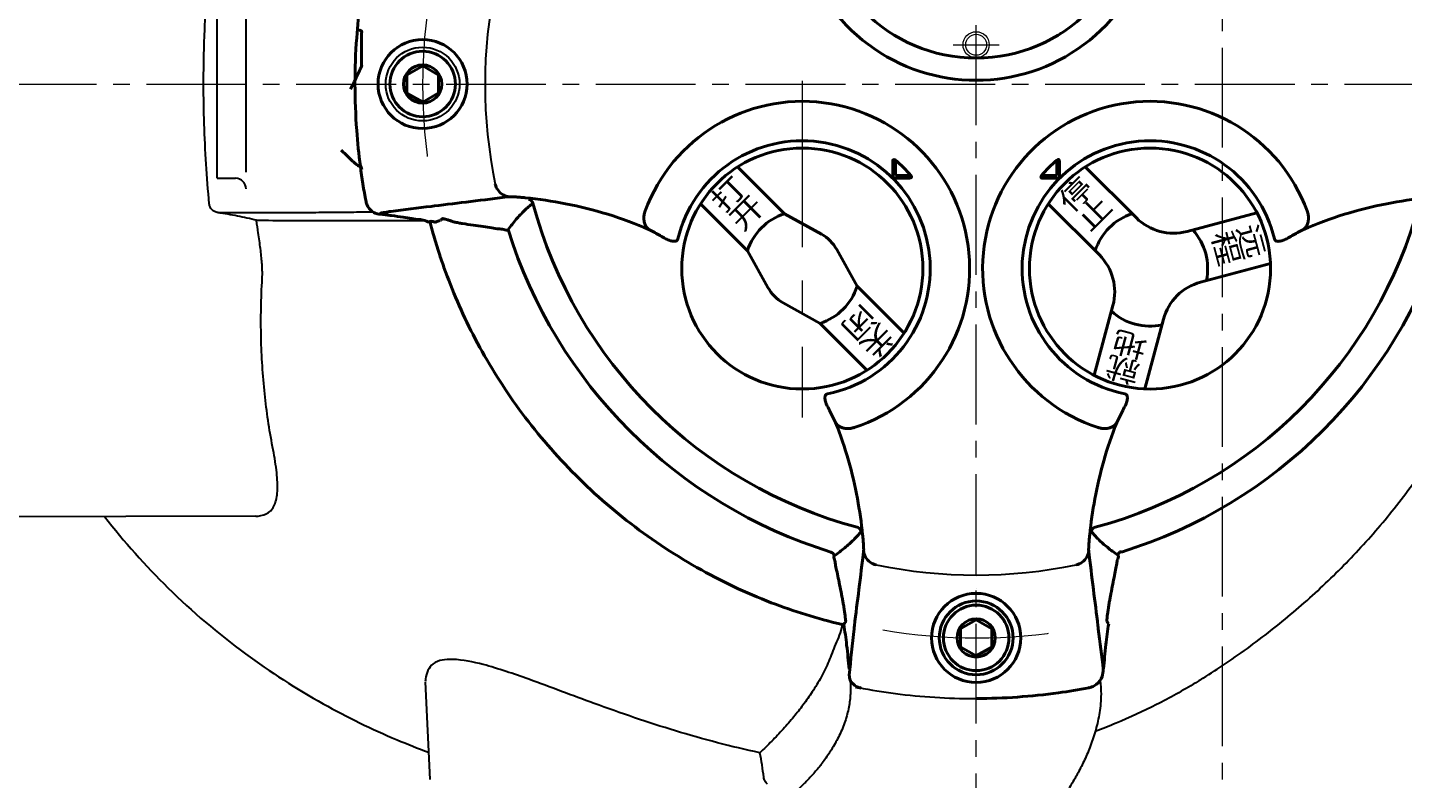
# Model space of a CAD drawing. Header units: millimetres. Extents: x 1758 to 4202, y 581 to 2263.
# Drawn here: x 3389.7 to 3652.2, y 1669.8 to 1813.4 of the extents above; entities that cross this region are included whole.
import ezdxf

# ---------------------------------------------------------------- set-up
doc = ezdxf.new("R2010")
doc.units = ezdxf.units.MM
doc.linetypes.add('CENTER', pattern=[50.8, 31.75, -6.35, 6.35, -6.35])
doc.linetypes.add('CENTER2', pattern=[28.575, 19.05, -3.175, 3.175, -3.175])
for name, color, linetype, lineweight in [('1CEN', 4, 'CENTER2', 9), ('中心线', 14, 'CENTER', 9), ('尺寸线', 3, 'Continuous', 15), ('粗实线', 7, 'Continuous', 40), ('细实线', 3, 'Continuous', 13)]:
    doc.layers.add(name, color=color, linetype=linetype, lineweight=lineweight)
doc.styles.add('STYLE1', font='txt.shx', dxfattribs={"width": 0.8, "height": 3, "bigfont": 'gbcbig.shx'})
doc.styles.add('标注', font='txt.shx', dxfattribs={"height": 2.65})
doc.dimstyles.new('工程标注', dxfattribs={"dimtxt": 6, "dimasz": 5, "dimexe": 1, "dimexo": 0, "dimgap": 1, "dimtad": 1, "dimdec": 0, "dimdsep": 46, "dimtxsty": 'STYLE1', "dimcen": 1, "dimclrd": 256, "dimclrt": 256, "dimadec": 0, "dimazin": 2, "dimtfac": 1, "dimtdec": 0, "dimtmove": 0, "dimatfit": 3, "dimfxl": 0, "dimtolj": 1, "dimarcsym": 0})

# ---------------------------------------------------------------- blocks, each defined once
blk = doc.blocks.new('*D15')
at = {"layer": 'DEFPOINTS', "color": 0, "ltscale": 10, "transparency": 16777216}
for p in [(3209.93, 2074.59), (3163.62, 1529.01), (3518.17, 1529.01)]:
    blk.add_point(p, dxfattribs=at)
at = {"layer": '尺寸线', "color": 0, "lineweight": -2, "ltscale": 10, "transparency": 16777216}
for p, q in [((3209.93, 2074.59), (3162.62, 2074.59)), ((3518.17, 1529.01), (3162.62, 1529.01))]:
    blk.add_line(p, q, dxfattribs=at)
at = {"layer": '尺寸线', "lineweight": -2, "ltscale": 10, "transparency": 16777216}
blk.add_line((3163.62, 2069.59), (3163.62, 1534.01), dxfattribs=at)
at = {"layer": '尺寸线', "ltscale": 10, "transparency": 16777216}
for points in [[(3162.78, 2069.59), (3164.45, 2069.59), (3163.62, 2074.59)], [(3162.78, 1534.01), (3164.45, 1534.01), (3163.62, 1529.01)]]:
    blk.add_solid(points, dxfattribs=at)
at = {"layer": '尺寸线', "ltscale": 10, "transparency": 16777216, "insert": (3155.12, 1801.8), "char_height": 3, "attachment_point": 5, "rotation": 90, "style": 'STYLE1'}
blk.add_mtext('\\A1;{\\H5x;546}', dxfattribs=at)
blk = doc.blocks.new('*D17')
at = {"layer": 'DEFPOINTS', "color": 0, "ltscale": 10, "transparency": 16777216}
for p in [(3487.17, 1928.89), (3186.21, 1662.95), (3488.26, 1662.95)]:
    blk.add_point(p, dxfattribs=at)
at = {"layer": '尺寸线', "color": 0, "lineweight": -2, "ltscale": 10, "transparency": 16777216}
for p, q in [((3487.17, 1928.89), (3185.21, 1928.89)), ((3488.26, 1662.95), (3185.21, 1662.95))]:
    blk.add_line(p, q, dxfattribs=at)
at = {"layer": '尺寸线', "lineweight": -2, "ltscale": 10, "transparency": 16777216}
blk.add_line((3186.21, 1923.89), (3186.21, 1667.95), dxfattribs=at)
at = {"layer": '尺寸线', "ltscale": 10, "transparency": 16777216}
for points in [[(3185.38, 1923.89), (3187.05, 1923.89), (3186.21, 1928.89)], [(3185.38, 1667.95), (3187.05, 1667.95), (3186.21, 1662.95)]]:
    blk.add_solid(points, dxfattribs=at)
at = {"layer": '尺寸线', "ltscale": 10, "transparency": 16777216, "insert": (3177.71, 1795.92), "char_height": 3, "attachment_point": 5, "rotation": 90, "style": 'STYLE1'}
blk.add_mtext('\\A1;{\\H5x;266}', dxfattribs=at)

msp = doc.modelspace()

# ---------------------------------------------------------------- linework, layer by layer
for p, q in [((3431.368, 1785.795), (3431.368, 1816.791)), ((3425.855, 1784.593), (3425.855, 1815.446))]:
    msp.add_line(p, q)
at = {"color": 7, "linetype": 'Continuous'}
for p, q in [((3586.756, 1812.474), (3586.756, 1812.263)), ((3583.739, 1810.685), (3583.739, 1810.802)), ((3584.242, 1811.044), (3584.242, 1810.931)), ((3433.194, 1720.093), (3301.825, 1719.713)), ((3466.498, 1669.798), (3465.614, 1688.453))]:
    msp.add_line(p, q, dxfattribs=at)
at = {"color": 0}
msp.add_line((3425.855, 1784.593), (3429.368, 1784.593), dxfattribs=at)
at = {"color": 7, "linetype": 'Continuous'}
msp.add_circle((3465.056, 1802.593), 7.044, dxfattribs=at)
msp.add_arc((3570.673, 1802.542), 93.71, 168.25843, 191.74157, dxfattribs=at)
for centre, radius, start, end in [((3429.368, 1782.593), 2, 0, 90), ((3570.673, 1802.542), 93.71, 258.2587, 281.74153)]:
    msp.add_arc(centre, radius, start, end)
for points, knots in [([(3423.264, 1802.593), (3423.264, 1805.133), (3423.331, 1809.342), (3423.508, 1813.547), (3423.596, 1815.212)], [0, 0, 0, 0, 7.6215494, 12.6243526, 12.6243526, 12.6243526, 12.6243526]), ([(3425.985, 1778.034), (3428.254, 1778.035), (3432.638, 1778.04), (3438.862, 1778.06), (3444.392, 1778.091), (3449.166, 1778.129), (3452.797, 1778.167), (3454.852, 1778.193), (3455.549, 1778.202)], [0, 0, 0, 0, 6.8063234, 13.1518053, 18.6727731, 23.3965667, 27.4748472, 29.5648894, 29.5648894, 29.5648894, 29.5648894]), ([(3433.348, 1776.581), (3435.421, 1776.568), (3439.503, 1776.555), (3445.554, 1776.551), (3451.501, 1776.539), (3457.456, 1776.519), (3462.079, 1776.527), (3464.731, 1776.558), (3465.366, 1776.567)], [0, 0, 0, 0, 6.2198961, 12.2468239, 18.1503989, 24.0616428, 30.1131885, 32.0180288, 32.0180288, 32.0180288, 32.0180288]), ([(3545.062, 1699.4), (3545.055, 1699.317), (3544.918, 1698.067), (3543.759, 1695.613), (3542.613, 1692.368), (3541.154, 1689.34), (3539.473, 1686.564), (3537.693, 1684.052), (3535.832, 1681.686), (3533.842, 1679.386), (3531.684, 1677.107), (3530.178, 1675.631), (3529.416, 1674.908)], [10.8248957, 10.8248957, 10.8248957, 10.8248957, 11.0765298, 14.6056011, 18.0200324, 21.3768875, 24.6711193, 27.7437411, 30.6093436, 33.6952945, 36.8679894, 40.020679, 40.020679, 40.020679, 40.020679]), ([(3546.451, 1689.991), (3546.531, 1689.516), (3546.695, 1688.239), (3546.733, 1686.092), (3546.414, 1683.527), (3545.707, 1680.856), (3544.627, 1678.232), (3543.297, 1675.811), (3541.884, 1673.678), (3540.445, 1671.818), (3539.01, 1670.187), (3537.605, 1668.748), (3536.239, 1667.467), (3535.042, 1666.415), (3534.236, 1665.747), (3533.918, 1665.487)], [0.849401, 0.849401, 0.849401, 0.849401, 2.2935907, 4.7055351, 7.2691597, 10.0241471, 12.9700169, 15.7571145, 18.2992992, 20.6394647, 22.8063842, 24.8129948, 26.6759834, 28.3977382, 29.6696313, 29.6696313, 29.6696313, 29.6696313]), ([(3594.318, 1688.719), (3594.439, 1687.842), (3594.574, 1685.782), (3594.291, 1682.608), (3593.543, 1679.34), (3592.558, 1676.334), (3591.408, 1673.596), (3590.159, 1671.113), (3588.86, 1668.859), (3587.594, 1666.874), (3586.751, 1665.649), (3586.357, 1665.098)], [5.5053872, 5.5053872, 5.5053872, 5.5053872, 8.1571633, 11.6742042, 15.0246276, 18.1943751, 21.1530229, 23.9255736, 26.5259619, 28.9540905, 30.9868353, 30.9868353, 30.9868353, 30.9868353]), ([(3613.387, 1688.775), (3613.112, 1688.605), (3610.399, 1686.938), (3605.146, 1684.01), (3598.682, 1681.026), (3594.724, 1679.465), (3593.385, 1678.965)], [0, 0, 0, 0, 0.971092, 9.5526939, 18.0223729, 22.3097966, 22.3097966, 22.3097966, 22.3097966])]:
    msp.add_open_spline(points, degree=3, knots=knots, dxfattribs=at)
for points, start_tangent, end_tangent in [([(3424.356, 1779.733), (3423.751, 1787.323), (3423.385, 1794.97), (3423.264, 1802.593)], (-0.0950905, 0.9954686), (0, 1)), ([(3425.985, 1778.034), (3425.377, 1778.229), (3424.867, 1778.609), (3424.517, 1779.127), (3424.356, 1779.733)], (-0.9886427, 0.150285), (-0.0950949, 0.9954682)), ([(3433.348, 1776.581), (3429.728, 1777.381), (3425.985, 1778.034)], (-0.9713644, 0.2375946), (-0.9886428, 0.1502845)), ([(3433.641, 1774.614), (3433.492, 1775.597), (3433.348, 1776.581)], (-0.1524098, 0.9883174), (-0.1420175, 0.9898641)), ([(3613.387, 1688.775), (3617.775, 1691.603), (3626.928, 1698.25), (3635.332, 1705.384), (3643.151, 1713.116), (3650.441, 1721.551), (3657.203, 1730.792), (3663.387, 1740.95), (3668.895, 1752.175), (3673.464, 1764.375), (3676.541, 1775.88)], (0.8498234, 0.5270676), (0.2130882, 0.977033)), ([(3434.451, 1765.442), (3434.476, 1766.42), (3434.446, 1767.532), (3434.365, 1768.767), (3434.24, 1770.107), (3434.074, 1771.538), (3433.873, 1773.045), (3433.641, 1774.614)], (0.0579452, 0.9983198), (-0.1524098, 0.9883174)), ([(3436.434, 1733.319), (3434.928, 1743.433), (3434.245, 1754.148), (3434.451, 1765.442)], (-0.189888, 0.9818058), (0.0579452, 0.9983198)), ([(3433.244, 1720.088), (3433.681, 1720.109), (3435.672, 1720.778), (3436.899, 1722.474), (3437.365, 1725.192), (3437.161, 1728.846), (3436.434, 1733.319)], (0.9999613, 0.0088014), (-0.189888, 0.9818058)), ([(3404.37, 1719.996), (3416.468, 1706.392), (3431.231, 1693.821), (3446.103, 1684.254), (3460.17, 1677.392), (3466.19, 1675.008)], (0.6129812, -0.7900975), (0.937624, -0.347651)), ([(3529.416, 1674.908), (3513.276, 1679.095), (3497.771, 1684.326), (3485.307, 1688.929), (3476.607, 1691.747), (3470.745, 1692.721), (3467.074, 1691.884), (3465.608, 1689.024), (3465.574, 1688.556)], (-0.9780061, 0.2085761), (-0.0260764, -0.99966)), ([(3548.257, 1687.341), (3555.259, 1686.223), (3570.308, 1685.249)], (0.982354, -0.1870309), (1, -0.0000083)), ([(3530.151, 1670.225), (3529.814, 1672.575), (3529.416, 1674.908)], (-0.1288775, 0.9916605), (-0.1818251, 0.9833309)), ([(3530.842, 1668.887), (3530.384, 1669.514), (3530.151, 1670.225)], (-0.6941097, 0.7198693), (-0.1288833, 0.9916598))]:
    msp.add_spline(points, degree=3, dxfattribs=dict(at, start_tangent=start_tangent, end_tangent=end_tangent))
at = {"start_tangent": (1, 0.0000219), "end_tangent": (0.9999936, 0.0035679)}
msp.add_spline([(3570.308, 1685.249), (3570.718, 1685.25)], degree=3, dxfattribs=at)
at = {"layer": '1CEN', "color": 1}
for p, q in [((3617.673, 1504.711), (3617.673, 2086.351)), ((3570.673, 1651.886), (3570.673, 1948.688)), ((3212.345, 1802.593), (3791.539, 1802.593))]:
    msp.add_line(p, q, dxfattribs=at)
at = {"layer": '中心线'}
for p, q in [((3566.256, 1810.093), (3575.09, 1810.093)), ((3537.504, 1803.186), (3537.504, 1738.91))]:
    msp.add_line(p, q, dxfattribs=at)
for centre, start, end in [((3570.676, 1802.459), 170.21879, 189.78121), ((3570.81, 1802.459), 260.21879, 279.78121)]:
    msp.add_arc(centre, 105.62, start, end, dxfattribs=at)
at = {"layer": '粗实线', "color": 0}
for q in [(3453.425, 1812.444), (3453.407, 1805.923)]:
    msp.add_line((3453.425, 1805.976), q, dxfattribs=at)
at = {"layer": '粗实线', "color": 0, "linetype": 'ByBlock'}
msp.add_line((3462.055, 1804.296), (3462.055, 1800.89), dxfattribs=at)
at = {"layer": '粗实线'}
for p, q in [((3465.08, 1806.043), (3462.105, 1804.381)), ((3465.08, 1806.043), (3468.031, 1804.339)), ((3468.055, 1804.297), (3468.055, 1800.889)), ((3465.08, 1799.143), (3462.105, 1800.805)), ((3465.08, 1799.143), (3468.031, 1800.847)), ((3534.112, 1777.827), (3525.165, 1786.773)), ((3601.253, 1777.023), (3591.503, 1786.773)), ((3527.041, 1770.756), (3518.094, 1779.702)), ((3534.112, 1777.827), (3541.146, 1773.92)), ((3594.182, 1769.952), (3584.432, 1779.702)), ((3610.913, 1774.434), (3624.232, 1778.003)), ((3527.041, 1770.756), (3530.948, 1763.722)), ((3547.968, 1763.971), (3544.061, 1771.005)), ((3613.501, 1764.775), (3626.821, 1768.344)), ((3547.968, 1763.971), (3556.914, 1755.024)), ((3540.897, 1756.9), (3533.863, 1760.807)), ((3596.77, 1760.292), (3593.201, 1746.972)), ((3540.897, 1756.9), (3549.843, 1747.953)), ((3606.43, 1757.704), (3602.861, 1744.384)), ((3570.673, 1706.333), (3570.673, 1706.328)), ((3570.7, 1700.289), (3567.725, 1698.627)), ((3570.7, 1700.289), (3573.651, 1698.585)), ((3567.675, 1698.542), (3567.675, 1695.136)), ((3573.675, 1698.543), (3573.675, 1695.135)), ((3580.084, 1696.922), (3580.079, 1696.922)), ((3570.7, 1693.389), (3567.725, 1695.051)), ((3570.7, 1693.389), (3573.651, 1695.093)), ((3548.252, 1687.343), (3548.258, 1687.341)), ((3570.676, 1687.512), (3570.676, 1687.517))]:
    msp.add_line(p, q, dxfattribs=at)
at = {"layer": '粗实线', "color": 7, "linetype": 'Continuous'}
for p, q in [((3555.263, 1788.085), (3555.263, 1785.122)), ((3586.083, 1785.122), (3586.083, 1788.085)), ((3554.76, 1787.817), (3554.76, 1785.122)), ((3586.585, 1785.122), (3586.585, 1787.817)), ((3558.226, 1785.122), (3555.263, 1785.122)), ((3555.263, 1784.619), (3557.958, 1784.619)), ((3583.12, 1785.122), (3586.083, 1785.122)), ((3583.387, 1784.619), (3586.083, 1784.619))]:
    msp.add_line(p, q, dxfattribs=at)
at = {"layer": '粗实线', "color": 0, "linetype": 'ByBlock'}
msp.add_circle((3570.673, 1837.721), 30.153, dxfattribs=at)
at = {"layer": '粗实线'}
for centre, radius in [((3465.056, 1802.593), 8.5), ((3465.056, 1802.593), 6.25), ((3465.056, 1802.593), 3.65), ((3537.504, 1767.363), 23), ((3570.673, 1696.839), 8.5), ((3570.676, 1696.839), 7.044), ((3570.676, 1696.839), 6.25), ((3570.676, 1696.839), 3.65)]:
    msp.add_circle(centre, radius, dxfattribs=at)
at = {"layer": '粗实线', "color": 0}
msp.add_circle((3603.842, 1767.363), 23.002, dxfattribs=at)
at = {"layer": '粗实线', "color": 0, "linetype": 'ByBlock'}
for centre, radius, start, end in [((3570.673, 1837.721), 34.419, 159.97404, 20.03452), ((3570.673, 1802.542), 87.57, 195.02341, 254.97784), ((3570.673, 1802.542), 87.57, 285.02334, 344.97666), ((3570.673, 1802.542), 93.516, 197.25767, 252.74701), ((3570.673, 1802.542), 93.516, 287.25814, 342.74186)]:
    msp.add_arc(centre, radius, start, end, dxfattribs=at)
at = {"layer": '粗实线', "color": 7, "linetype": 'Continuous'}
for centre, radius, start, end in [((3537.504, 1767.363), 31.928, 288.10575, 159.83062), ((3537.504, 1767.363), 24.404, 281.40661, 166.54665), ((3537.504, 1767.363), 27.29, 40.59653, 49.40347), ((3603.842, 1767.363), 27.29, 130.59653, 139.40347), ((3555.263, 1785.122), 0.503, 180, 270), ((3586.083, 1785.122), 0.503, 270, 0)]:
    msp.add_arc(centre, radius, start, end, dxfattribs=at)
at = {"layer": '粗实线', "color": 0}
for radius, start, end in [(31.928, 20.16884, 251.89699), (24.404, 13.4501, 258.60318), (11, 347.96431, 42.03569)]:
    msp.add_arc((3603.842, 1767.363), radius, start, end, dxfattribs=at)
at = {"layer": '粗实线'}
for centre, radius, start, end in [((3537.504, 1767.363), 11, 107.96431, 162.03569), ((3603.842, 1767.363), 11, 107.96431, 162.03569), ((3608.324, 1784.094), 10, 225, 285), ((3537.504, 1767.363), 7.5, 29.04981, 60.95019), ((3587.111, 1762.88), 10, 345, 45), ((3616.089, 1755.116), 10, 105, 165), ((3537.504, 1767.363), 7.5, 209.04981, 240.95019), ((3537.504, 1767.363), 11, 287.96431, 342.03569), ((3603.842, 1767.363), 11, 227.96431, 282.03569)]:
    msp.add_arc(centre, radius, start, end, dxfattribs=at)
at = {"layer": '粗实线', "color": 0, "linetype": 'ByBlock'}
for points, start_tangent, end_tangent in [([(3454.255, 1780.131), (3452.481, 1793.732), (3452.473, 1811.443), (3454.255, 1824.953)], (-0.1867537, 0.9824068), (0.1867514, 0.9824072)), ([(3468.203, 1770.29), (3469.131, 1767.566), (3474.673, 1754.768), (3482.358, 1742.057), (3492.169, 1730.042), (3503.985, 1719.272), (3517.383, 1710.289), (3531.582, 1703.556), (3544.9, 1699.427)], (0.309563, -0.9508789), (0.9705882, -0.2407457)), ([(3543.609, 1712.535), (3543.468, 1712.84), (3543.236, 1713.082), (3542.937, 1713.234)], (-0.2601775, 0.9655608), (-0.9545725, 0.2979787)), ([(3545.067, 1704.724), (3544.71, 1706.554), (3544.362, 1708.273), (3544.056, 1709.753), (3543.818, 1710.932), (3543.661, 1711.79), (3543.609, 1712.535)], (-0.1867357, 0.9824102), (0.8214328, 0.5703054)), ([(3545.356, 1703.133), (3545.214, 1703.931), (3545.067, 1704.724)], (-0.1709068, 0.9852872), (-0.1867875, 0.9824003)), ([(3545.758, 1699.893), (3545.753, 1700.251), (3545.709, 1700.701), (3545.631, 1701.346), (3545.513, 1702.17), (3545.356, 1703.133)], (0.5680534, 0.8229917), (-0.170911, 0.9852865)), ([(3544.9, 1699.427), (3545.123, 1699.4), (3545.606, 1699.673)], (0.9655667, -0.2601558), (0.565713, 0.8246022)), ([(3546.416, 1690.845), (3545.964, 1695.455), (3545.425, 1699.451)], (-0.0734878, 0.9972961), (-0.1522869, 0.9883363)), ([(3545.453, 1699.455), (3545.657, 1699.746), (3545.756, 1699.894)], (0.577121, 0.8166587), (0.5507245, 0.8346871))]:
    msp.add_spline(points, degree=3, dxfattribs=dict(at, start_tangent=start_tangent, end_tangent=end_tangent))
at = {"layer": '粗实线', "color": 0}
for points, start_tangent, end_tangent in [([(3453.455, 1812.506), (3453.431, 1812.615), (3453.36, 1812.713), (3453.249, 1812.792), (3453.109, 1812.842), (3452.954, 1812.86)], (0, 1), (-1, 0)), ([(3453.455, 1812.506), (3453.441, 1812.464), (3453.423, 1812.455)], (0, -1), (-0.98784, -0.155474)), ([(3451.286, 1801.584), (3451.845, 1802.713), (3452.375, 1803.793), (3452.903, 1804.882), (3453.401, 1805.926)], (0.4449311, 0.8955648), (0.4270041, 0.9042497)), ([(3453.401, 1805.926), (3453.425, 1805.976)], (0.427004, 0.9042497), (0.4266091, 0.9044361)), ([(3453.407, 1805.923), (3453.434, 1805.992)], (0.42551, 0.9049537), (0.2881766, 0.9575773)), ([(3453.425, 1805.976), (3453.441, 1806.028)], (0.3631812, 0.9317185), (0.2460583, 0.969255)), ([(3453.434, 1805.992), (3453.45, 1806.064)], (0.2881766, 0.9575773), (0.1424797, 0.9897977)), ([(3453.441, 1806.028), (3453.451, 1806.077)], (0.2460584, 0.969255), (0.1340508, 0.9909745)), ([(3453.45, 1806.064), (3453.455, 1806.136)], (0.1424796, 0.9897977), (0, 1)), ([(3449.52, 1789.986), (3449.785, 1789.73), (3451.303, 1788.255)], (0.7183826, -0.6956482), (0.7167078, -0.6973736)), ([(3451.303, 1788.255), (3451.845, 1787.747), (3452.304, 1787.35), (3452.677, 1787.066), (3453.18, 1786.945)], (0.7167026, -0.697379), (0.0007, 0.9999998)), ([(3453.18, 1786.945), (3453.329, 1786.752), (3453.455, 1786.29)], (0.7065478, -0.7076653), (0.0000096, -1)), ([(3478.923, 1783.472), (3479.443, 1782.297), (3480.399, 1781.446), (3481.619, 1781.074)], (0.2018874, -0.9794087), (0.996847, -0.0793476)), ([(3456.904, 1777.717), (3455.992, 1777.959), (3455.192, 1778.479), (3454.591, 1779.227), (3454.255, 1780.131)], (-0.9947696, 0.1021438), (-0.1948159, 0.9808398)), ([(3467.3, 1779.311), (3474.229, 1780.164), (3481.619, 1781.074)], (0.9924954, 0.1222818), (0.9925053, 0.122202)), ([(3481.619, 1781.074), (3481.913, 1781.078), (3482.382, 1781.06), (3482.699, 1781.043), (3483.061, 1781.019), (3483.453, 1780.99), (3483.855, 1780.957), (3484.247, 1780.92), (3484.628, 1780.882)], (0.9925047, 0.1222061), (0.9946254, -0.1035389)), ([(3484.628, 1780.882), (3492.305, 1779.742), (3500.389, 1777.723), (3508.329, 1774.767)], (0.994625, -0.1035433), (0.9148787, -0.4037288)), ([(3485.247, 1780.58), (3485.622, 1780.455), (3485.92, 1780.196), (3486.096, 1779.843)], (0.9925353, -0.1219575), (0.2600262, -0.9656016)), ([(3456.905, 1777.717), (3457.853, 1778.058)], (-0.0560385, 0.9984286), (0.9958591, 0.0909099)), ([(3458.887, 1777.497), (3456.904, 1777.717)], (-0.9929311, 0.1186924), (-0.9947602, 0.1022356)), ([(3457.853, 1778.058), (3458.976, 1778.285)], (0.9958591, 0.0909099), (0.9810914, 0.1935448)), ([(3459.147, 1777.465), (3458.887, 1777.497)], (-0.9926676, 0.1208757), (-0.9929311, 0.1186924)), ([(3458.976, 1778.285), (3466.685, 1779.235)], (0.9924911, 0.1223172), (0.9924951, 0.1222846)), ([(3461.349, 1777.176), (3459.147, 1777.465)], (-0.9902028, 0.1396366), (-0.9926676, 0.1208757)), ([(3466.685, 1779.235), (3467.3, 1779.311)], (0.9924951, 0.1222846), (0.9924954, 0.1222818)), ([(3486.096, 1779.843), (3484.505, 1778.441), (3482.926, 1776.769), (3481.367, 1774.799)], (-0.7810956, -0.6244114), (-0.5869234, -0.8096425)), ([(3507.534, 1778.372), (3507.316, 1777.546), (3507.282, 1776.701), (3507.44, 1775.913), (3507.786, 1775.249), (3508.329, 1774.767)], (-0.354416, -0.9350879), (0.8731678, -0.4874197)), ([(3633.017, 1774.767), (3633.56, 1775.249), (3633.906, 1775.913), (3634.064, 1776.701), (3634.03, 1777.546), (3633.812, 1778.372)], (0.873067, 0.4876003), (-0.3544146, 0.9350884)), ([(3461.349, 1777.176), (3462.977, 1776.936), (3464.378, 1776.712), (3465.467, 1776.529), (3466.432, 1776.368)], (0.9902028, -0.1396366), (0.268835, 0.9631862)), ([(3466.351, 1776.256), (3467.072, 1776.317), (3467.615, 1776.268)], (0.2688343, 0.9631865), (0.9175499, 0.3976207)), ([(3466.952, 1774.434), (3466.687, 1775.4), (3466.432, 1776.368)], (-0.2687055, 0.9632224), (-0.2499134, 0.9682682)), ([(3467.615, 1776.268), (3468.403, 1776.565)], (0.9175499, 0.3976207), (0.94051, 0.3397661)), ([(3468.444, 1776.591), (3468.742, 1776.797), (3468.891, 1776.896)], (0.8204062, 0.5717811), (0.8364312, 0.5480719)), ([(3471.093, 1776.233), (3470.425, 1776.462), (3469.854, 1776.641), (3469.409, 1776.767), (3469.099, 1776.844), (3468.854, 1776.876)], (-0.9412499, 0.3377108), (-0.7432357, -0.6690297)), ([(3472.669, 1775.946), (3471.884, 1776.092), (3471.093, 1776.233)], (-0.9823652, 0.1869724), (-0.9852565, 0.1710838)), ([(3481.367, 1774.799), (3480.532, 1774.819), (3479.577, 1774.94), (3478.265, 1775.129), (3476.618, 1775.374), (3474.706, 1775.657), (3472.669, 1775.946)], (-0.6412447, -0.7673364), (-0.990543, 0.1372026)), ([(3508.329, 1774.767), (3509.35, 1774.226), (3510.375, 1773.657), (3511.4, 1773.062)], (0.8878092, -0.4602117), (0.8602636, -0.5098495)), ([(3629.946, 1773.061), (3630.971, 1773.656), (3631.996, 1774.225), (3633.017, 1774.767)], (0.8601463, 0.5100474), (0.8877417, 0.4603419)), ([(3468.202, 1770.291), (3467.956, 1771.059), (3466.952, 1774.434)], (-0.3095482, 0.9508838), (-0.2687059, 0.9632223)), ([(3513.77, 1773.041), (3513.585, 1772.7), (3513.358, 1772.596), (3513.056, 1772.559), (3512.7, 1772.59), (3512.301, 1772.684), (3511.866, 1772.84), (3511.4, 1773.062)], (-0.0787997, -0.9968905), (-0.8809705, 0.4731713)), ([(3629.946, 1773.061), (3629.48, 1772.839), (3629.045, 1772.683), (3628.646, 1772.589), (3628.29, 1772.558), (3627.988, 1772.594), (3627.761, 1772.699), (3627.576, 1773.04)], (-0.8809071, -0.4732892), (-0.0786231, 0.9969044)), ([(3597.5, 1737.943), (3598.001, 1738.98), (3598.529, 1740.022), (3599.082, 1741.065)], (0.4267559, 0.9043669), (0.4771425, 0.8788259)), ([(3592.333, 1716.497), (3593.322, 1723.378), (3595.018, 1730.653), (3597.5, 1737.943)], (0.1035436, 0.9946249), (0.3718555, 0.9282906)), ([(3593.921, 1737.016), (3594.611, 1736.847), (3595.322, 1736.802), (3596.006, 1736.892), (3596.619, 1737.113), (3597.13, 1737.462), (3597.5, 1737.943)], (0.9469457, -0.3213937), (0.4533859, 0.8913143))]:
    msp.add_spline(points, degree=3, dxfattribs=dict(at, start_tangent=start_tangent, end_tangent=end_tangent))
at = {"layer": '粗实线', "color": 7, "linetype": 'Continuous'}
for points, start_tangent, end_tangent in [([(3554.76, 1787.817), (3554.844, 1788.129), (3555.263, 1788.085)], (0, 1), (0.7593107, -0.6507282)), ([(3586.083, 1788.085), (3586.39, 1788.201), (3586.585, 1787.817)], (0.7593107, 0.6507282), (0, -1)), ([(3558.226, 1785.122), (3558.342, 1784.815), (3557.958, 1784.619)], (0.6507282, -0.7593107), (-1, 0)), ([(3583.387, 1784.619), (3583.076, 1784.703), (3583.12, 1785.122)], (-1, 0), (0.6507282, 0.7593107)), ([(3656.718, 1780.882), (3649.041, 1779.742), (3640.957, 1777.723), (3633.017, 1774.767)], (-0.994625, -0.1035433), (-0.9148787, -0.4037288)), ([(3542.267, 1741.065), (3542.062, 1741.54), (3541.921, 1741.981), (3541.842, 1742.384), (3541.824, 1742.743), (3541.871, 1743.043), (3541.983, 1743.268), (3542.331, 1743.441)], (-0.4408572, 0.8975773), (0.9990321, 0.0439862)), ([(3599.019, 1743.441), (3599.367, 1743.267), (3599.479, 1743.043), (3599.526, 1742.742), (3599.508, 1742.384), (3599.429, 1741.981), (3599.288, 1741.54), (3599.082, 1741.065)], (0.9990511, -0.0435533), (-0.4410623, -0.8974765)), ([(3542.267, 1741.065), (3542.82, 1740.023), (3543.347, 1738.981), (3543.847, 1737.945)], (0.4766658, -0.8790846), (0.4262954, -0.904584)), ([(3543.847, 1737.945), (3544.216, 1737.463), (3544.727, 1737.114), (3545.341, 1736.893), (3546.025, 1736.803), (3546.736, 1736.848), (3547.427, 1737.016)], (0.4527283, -0.8916485), (0.9469259, 0.3214518)), ([(3548.712, 1717.116), (3548.588, 1717.491), (3548.329, 1717.789), (3547.975, 1717.965)], (-0.1214566, 0.9925967), (-0.9655909, 0.2600659)), ([(3549.014, 1716.497), (3549.051, 1716.122), (3549.087, 1715.733), (3549.12, 1715.332), (3549.15, 1714.942), (3549.173, 1714.58), (3549.191, 1714.26), (3549.203, 1713.995), (3549.205, 1713.488)], (0.1034664, -0.994633), (-0.1217976, -0.992555))]:
    msp.add_spline(points, degree=3, dxfattribs=dict(at, start_tangent=start_tangent, end_tangent=end_tangent))
at = {"layer": '粗实线'}
for points, start_tangent, end_tangent in [([(3543.847, 1737.945), (3546.312, 1730.713), (3548.013, 1723.443), (3549.014, 1716.497)], (0.3718579, -0.9282897), (0.1034712, -0.9946324)), ([(3543.609, 1712.535), (3545.617, 1714.045), (3547.306, 1715.575), (3548.712, 1717.116)], (0.8251101, 0.5649719), (0.6373365, 0.7705857)), ([(3592.141, 1713.488), (3592.137, 1713.783), (3592.155, 1714.251), (3592.172, 1714.569), (3592.196, 1714.931), (3592.225, 1715.322), (3592.259, 1715.724), (3592.295, 1716.117), (3592.333, 1716.497)], (-0.1221305, 0.9925141), (0.1035398, 0.9946253)), ([(3549.205, 1713.488), (3548.298, 1706.106), (3547.444, 1699.17)], (-0.1217946, -0.9925553), (-0.1224095, -0.9924797)), ([(3551.604, 1710.792), (3550.428, 1711.312), (3549.577, 1712.269), (3549.205, 1713.488)], (-0.9794118, 0.2018727), (-0.0791823, 0.9968602)), ([(3589.743, 1710.793), (3590.918, 1711.312), (3591.769, 1712.268), (3592.141, 1713.488)], (0.9794092, 0.2018851), (0.0793421, 0.9968475)), ([(3593.904, 1699.17), (3593.05, 1706.102), (3592.141, 1713.488)], (-0.1223058, 0.9924925), (-0.1221264, 0.9925146)), ([(3596.294, 1704.821), (3596.644, 1706.653), (3596.986, 1708.373), (3597.286, 1709.854), (3597.519, 1711.034), (3597.673, 1711.892), (3597.723, 1712.638)], (0.183009, 0.9831112), (-0.8235895, 0.5671863)), ([(3597.723, 1712.638), (3597.862, 1712.943), (3598.094, 1713.186), (3598.392, 1713.339)], (0.2565142, 0.9665405), (0.9534357, 0.3015964)), ([(3596.011, 1703.229), (3596.15, 1704.028), (3596.294, 1704.821)], (0.1671692, 0.9859282), (0.1830608, 0.9831016)), ([(3595.622, 1699.987), (3595.625, 1700.346), (3595.667, 1700.796), (3595.743, 1701.441), (3595.858, 1702.266), (3596.011, 1703.229)], (-0.5711701, 0.8208317), (0.1671735, 0.9859275)), ([(3547.444, 1699.17), (3547.368, 1698.561)], (-0.1224095, -0.9924797), (-0.1224301, -0.9924771)), ([(3593.98, 1698.557), (3593.904, 1699.17)], (-0.1223119, 0.9924917), (-0.1223058, 0.9924925)), ([(3594.998, 1690.937), (3595.433, 1695.549), (3595.956, 1699.547)], (0.0697055, 0.9975676), (0.1485379, 0.9889067)), ([(3595.928, 1699.551), (3595.723, 1699.841), (3595.623, 1699.988)], (-0.5802136, 0.8144643), (-0.5538857, 0.8325927)), ([(3547.368, 1698.561), (3546.416, 1689.702)], (-0.1224301, -0.9924771), (-0.1226651, -0.9924481)), ([(3594.93, 1690.845), (3593.98, 1698.557)], (-0.1223801, 0.9924833), (-0.1223119, 0.9924917)), ([(3593.601, 1687.956), (3594.7, 1689.469), (3594.93, 1690.845)], (0.788833, 0.6146076), (0.0757033, 0.9971304)), ([(3546.416, 1689.702), (3546.636, 1688.76), (3547.016, 1688.221), (3547.503, 1687.777)], (0.3868045, -0.9221617), (0.8086087, -0.5883468)), ([(3547.503, 1687.777), (3547.924, 1687.521)], (0.8086087, -0.5883468), (0.8940649, -0.4479373)), ([(3547.685, 1687.495), (3548.252, 1687.345)], (0.9456921, -0.3250638), (0.9824625, -0.1864602)), ([(3547.924, 1687.521), (3548.074, 1687.451), (3548.703, 1687.257)], (0.894065, -0.4479373), (0.9823167, -0.1872269)), ([(3570.718, 1685.25), (3586.366, 1686.359), (3592.166, 1687.307)], (0.9999936, 0.0035679), (0.9825976, 0.1857469)), ([(3592.159, 1687.307), (3592.727, 1687.467)], (0.9822852, 0.1873922), (0.9354585, 0.3534366)), ([(3592.727, 1687.467), (3592.755, 1687.478)], (0.9354585, 0.3534366), (0.9322548, 0.3618024)), ([(3592.755, 1687.478), (3593.601, 1687.956)], (0.9322548, 0.3618024), (0.788833, 0.6146076))]:
    msp.add_spline(points, degree=3, dxfattribs=dict(at, start_tangent=start_tangent, end_tangent=end_tangent))
for points, knots in [([(3592.641, 1717.153), (3592.66, 1717.271), (3592.745, 1717.514), (3593.002, 1717.81), (3593.245, 1717.931), (3593.372, 1717.965)], [0.0367184, 0.0367184, 0.0367184, 0.0367184, 0.3947922, 0.7897023, 1.1846055, 1.1846055, 1.1846055, 1.1846055]), ([(3597.723, 1712.638), (3597.03, 1713.109), (3595.746, 1714.062), (3594.051, 1715.581), (3593.074, 1716.635), (3592.641, 1717.153)], [0, 0, 0, 0, 2.5129312, 4.7917338, 6.8173365, 6.8173365, 6.8173365, 6.8173365])]:
    msp.add_open_spline(points, degree=3, knots=knots, dxfattribs=at)
at = {"layer": '细实线', "color": 0}
for radius in [2.5, 2]:
    msp.add_circle((3570.673, 1810.093), radius, dxfattribs=at)

# ---------------------------------------------------------------- texts
at = {"layer": '粗实线', "char_height": 4, "width": 5, "attachment_point": 2, "line_spacing_factor": 0.75, "style": '标注'}
for s, insert, rotation in [('{\\fSimHei|b0|i0|c134|p2;\\W1.2;打开}', (3521.953, 1782.915), 45), ('{\\fSimHei|b0|i0|c134|p2;\\W1.2;停\\P止}', (3588.29, 1782.915), 45), ('{\\fSimHei|b0|i0|c134|p2;\\W1.2;远程}', (3625.085, 1773.056), 285), ('{\\fSimHei|b0|i0|c134|p2;\\W1.2;关闭}', (3553.285, 1752.041), 225), ('{\\fSimHei|b0|i0|c134|p2;\\W1.2;就地}', (3598.149, 1746.119), 165)]:
    msp.add_mtext(s, dxfattribs=dict(at, insert=insert, rotation=rotation))

# ---------------------------------------------------------------- dimensions: what is measured, and where the dimension line sits
at = {"layer": '尺寸线', "ltscale": 10}
for base, p1, p2, picture, middle in [((3163.617, 1529.009), (3209.931, 2074.593), (3518.173, 1529.009), '*D15', (3155.117, 1801.801)), ((3186.212, 1662.953), (3487.173, 1928.893), (3488.255, 1662.953), '*D17', (3177.712, 1795.923))]:
    dim = msp.add_linear_dim(base=base, p1=p1, p2=p2, angle=90, text='{\\H5x;<>}', dimstyle='工程标注', dxfattribs=at)
    dim.commit()
    dim.dimension.update_dxf_attribs({"geometry": picture, "text_midpoint": middle})

doc.saveas('drawing.dxf')
